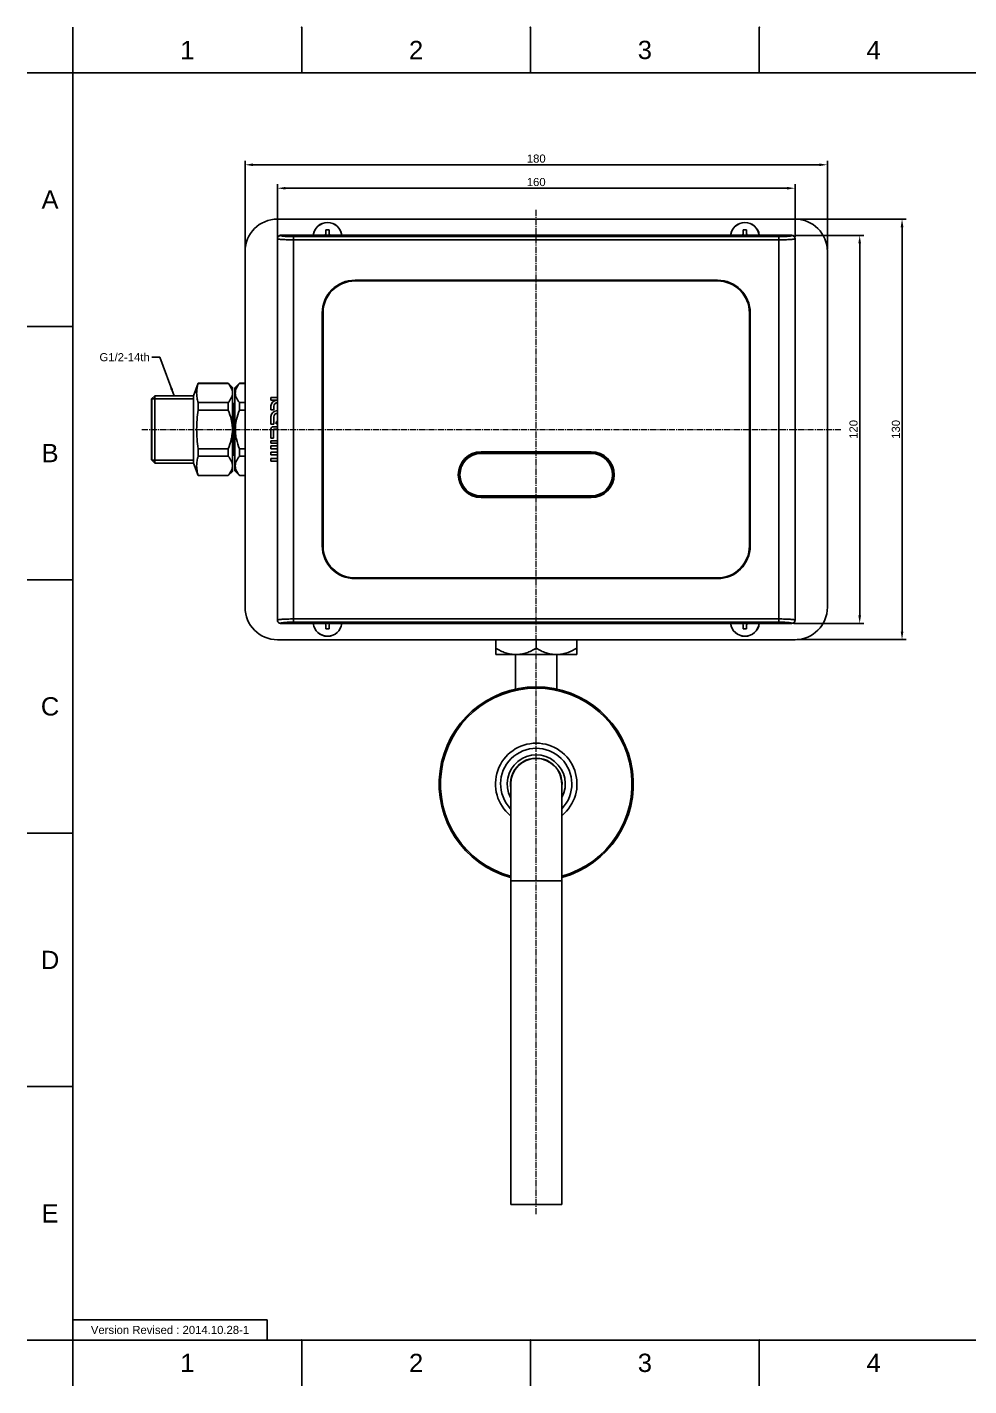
# Model space of a CAD drawing. Header units: millimetres. Extents: x 4156 to 4750, y 654 to 1074.
# Drawn here: x 4155.9 to 4446.9, y 654 to 1074 of the extents above; entities that cross this region are included whole.
import ezdxf

# ---------------------------------------------------------------- set-up
doc = ezdxf.new("R2010")
doc.units = ezdxf.units.MM
doc.header["$LTSCALE"] = 0.1
doc.linetypes.add('CENTER2', pattern=[28.575, 19.05, -3.175, 3.175, -3.175])
doc.layers.add('Cneter', color=1, linetype='CENTER2', lineweight=13)
for name, color, linetype in [('DIM', 3, 'Continuous'), ('FORM', 7, 'Continuous'), ('MEMBER', 7, 'Continuous'), ('TEXT', 2, 'Continuous')]:
    doc.layers.add(name, color=color, linetype=linetype)
doc.styles.get("Standard").update_dxf_attribs({"font": 'arial.ttf'})
doc.dimstyles.new('ISO-25', dxfattribs={"dimtxt": 2.5, "dimasz": 2.5, "dimexe": 1.25, "dimexo": 0.625, "dimtad": 1, "dimtxsty": 'Standard', "dimcen": 2.5, "dimadec": 0, "dimazin": 0, "dimtfac": 1, "dimtmove": 0, "dimatfit": 3, "dimfxl": 1, "dimarcsym": 0})

# ---------------------------------------------------------------- blocks, each defined once
blk = doc.blocks.new('*D9')
at = {"layer": 'Defpoints', "color": 0, "transparency": 16777216}
for p in [(4403.22, 1031.45), (4223.22, 1004.65), (4403.22, 1004.65)]:
    blk.add_point(p, dxfattribs=at)
at = {"layer": 'DIM', "color": 0, "lineweight": -2, "transparency": 16777216}
for p, q in [((4223.22, 1005.27), (4223.22, 1032.7)), ((4225.72, 1031.45), (4400.72, 1031.45)), ((4403.22, 1005.27), (4403.22, 1032.7))]:
    blk.add_line(p, q, dxfattribs=at)
at = {"layer": 'DIM', "color": 0, "transparency": 16777216}
for points in [[(4225.72, 1031.87), (4225.72, 1031.04), (4223.22, 1031.45)], [(4400.72, 1031.87), (4400.72, 1031.04), (4403.22, 1031.45)]]:
    blk.add_solid(points, dxfattribs=at)
at = {"layer": 'DIM', "color": 0, "transparency": 16777216, "insert": (4313.22, 1033.35), "char_height": 2.5, "attachment_point": 5}
blk.add_mtext('180', dxfattribs=at)
blk = doc.blocks.new('*D10')
at = {"layer": 'Defpoints', "color": 0, "transparency": 16777216}
for p in [(4389.63, 1014.65), (4393.22, 884.65), (4426.28, 884.65)]:
    blk.add_point(p, dxfattribs=at)
at = {"layer": 'DIM', "color": 0, "lineweight": -2, "transparency": 16777216}
for p, q in [((4390.26, 1014.65), (4427.53, 1014.65)), ((4426.28, 1012.15), (4426.28, 887.15)), ((4393.84, 884.65), (4427.53, 884.65))]:
    blk.add_line(p, q, dxfattribs=at)
at = {"layer": 'DIM', "color": 0, "transparency": 16777216}
for points in [[(4425.86, 1012.15), (4426.7, 1012.15), (4426.28, 1014.65)], [(4425.86, 887.15), (4426.7, 887.15), (4426.28, 884.65)]]:
    blk.add_solid(points, dxfattribs=at)
at = {"layer": 'DIM', "color": 0, "transparency": 16777216, "insert": (4424.38, 949.65), "char_height": 2.5, "attachment_point": 5, "rotation": 90}
blk.add_mtext('130', dxfattribs=at)
blk = doc.blocks.new('*D14')
at = {"layer": 'Defpoints', "color": 0, "transparency": 16777216}
for p in [(4233.22, 1024.2), (4233.22, 1008.59), (4393.21, 1008.59)]:
    blk.add_point(p, dxfattribs=at)
at = {"layer": 'DIM', "color": 0, "lineweight": -2, "transparency": 16777216}
for p, q in [((4233.22, 1009.22), (4233.22, 1025.45)), ((4393.21, 1009.22), (4393.21, 1025.45)), ((4390.71, 1024.2), (4235.72, 1024.2))]:
    blk.add_line(p, q, dxfattribs=at)
at = {"layer": 'DIM', "color": 0, "transparency": 16777216}
for points in [[(4235.72, 1024.61), (4235.72, 1023.78), (4233.22, 1024.2)], [(4390.71, 1024.61), (4390.71, 1023.78), (4393.21, 1024.2)]]:
    blk.add_solid(points, dxfattribs=at)
at = {"layer": 'DIM', "color": 0, "transparency": 16777216, "insert": (4313.21, 1026.1), "char_height": 2.5, "attachment_point": 5}
blk.add_mtext('160', dxfattribs=at)
blk = doc.blocks.new('*D15')
at = {"layer": 'Defpoints', "color": 0, "transparency": 16777216}
for p in [(4392.42, 1009.63), (4392.22, 889.65), (4413.19, 889.65)]:
    blk.add_point(p, dxfattribs=at)
at = {"layer": 'DIM', "color": 0, "lineweight": -2, "transparency": 16777216}
for p, q in [((4393.04, 1009.63), (4414.44, 1009.63)), ((4413.19, 1007.13), (4413.19, 892.15)), ((4392.84, 889.65), (4414.44, 889.65))]:
    blk.add_line(p, q, dxfattribs=at)
at = {"layer": 'DIM', "color": 0, "transparency": 16777216}
for points in [[(4412.77, 1007.13), (4413.6, 1007.13), (4413.19, 1009.63)], [(4412.77, 892.15), (4413.6, 892.15), (4413.19, 889.65)]]:
    blk.add_solid(points, dxfattribs=at)
at = {"layer": 'DIM', "color": 0, "transparency": 16777216, "insert": (4411.28, 949.64), "char_height": 2.5, "attachment_point": 5, "rotation": 90}
blk.add_mtext('120', dxfattribs=at)

msp = doc.modelspace()

# ---------------------------------------------------------------- linework, layer by layer
for p, q in [((4170.028, 1059.847), (4170.028, 1073.988)), ((4240.735, 1059.847), (4240.735, 1073.988)), ((4311.442, 1059.847), (4311.442, 1073.988)), ((4382.15, 1059.847), (4382.15, 1073.988)), ((4170.028, 1059.847), (4155.887, 1059.847)), ((4735.685, 1059.847), (4170.028, 1059.847)), ((4170.028, 1059.847), (4170.028, 668.129)), ((4170.028, 981.503), (4155.887, 981.503)), ((4170.028, 903.16), (4155.887, 903.16)), ((4170.028, 824.816), (4155.887, 824.816)), ((4170.028, 746.473), (4155.887, 746.473)), ((4170.028, 668.129), (4155.887, 668.129)), ((4170.028, 668.129), (4735.685, 668.129)), ((4170.028, 668.129), (4170.028, 653.988)), ((4240.735, 668.129), (4240.735, 653.988)), ((4311.442, 668.129), (4311.442, 653.988)), ((4382.15, 668.129), (4382.15, 653.988))]:
    msp.add_line(p, q)
at = {"color": 7, "linetype": 'Continuous'}
for p, q in [((4233.219, 1014.648), (4393.219, 1014.648)), ((4233.219, 890.65), (4233.219, 1008.645)), ((4233.23, 1008.594), (4233.219, 1008.645)), ((4233.23, 1008.594), (4233.23, 890.701)), ((4234.225, 1009.592), (4234.224, 1009.648)), ((4392.215, 1009.648), (4234.224, 1009.648)), ((4238.229, 890.049), (4238.229, 1009.246)), ((4388.21, 1009.246), (4238.229, 1009.246)), ((4238.229, 1008.25), (4388.21, 1008.25)), ((4388.21, 1009.246), (4388.21, 890.049)), ((4392.215, 1009.648), (4392.214, 1009.592)), ((4393.219, 1008.645), (4393.209, 1008.594)), ((4393.209, 890.701), (4393.209, 1008.594)), ((4393.219, 1008.645), (4393.219, 890.65)), ((4223.219, 894.648), (4223.219, 1004.648)), ((4403.219, 1004.648), (4403.219, 894.648)), ((4257.219, 995.748), (4257.219, 995.779)), ((4257.219, 995.779), (4369.219, 995.779)), ((4257.219, 995.748), (4369.219, 995.748)), ((4247.088, 913.648), (4247.088, 985.648)), ((4247.088, 985.648), (4247.119, 985.648)), ((4247.119, 913.648), (4247.119, 985.648)), ((4379.319, 985.648), (4379.319, 913.648)), ((4379.351, 985.648), (4379.351, 913.648)), ((4231.225, 958.725), (4231.225, 959.465)), ((4231.225, 959.465), (4233.219, 959.465)), ((4232.942, 958.725), (4231.225, 958.725)), ((4231.225, 955.689), (4231.225, 956.883)), ((4232.076, 955.689), (4231.225, 955.689)), ((4231.225, 951.231), (4231.225, 953.595)), ((4232.076, 956.825), (4232.076, 955.689)), ((4232.076, 953.568), (4232.076, 951.23)), ((4232.076, 951.231), (4231.225, 951.231)), ((4231.225, 946.929), (4231.225, 949.787)), ((4231.917, 950.478), (4233.219, 950.478)), ((4232.017, 949.677), (4232.017, 946.929)), ((4233.219, 949.677), (4232.017, 949.677)), ((4232.017, 946.929), (4231.225, 946.929)), ((4231.225, 945.36), (4231.225, 946.101)), ((4231.225, 946.101), (4233.219, 946.101)), ((4233.219, 945.36), (4231.225, 945.36)), ((4231.225, 943.683), (4231.225, 944.523)), ((4231.225, 944.523), (4233.219, 944.523)), ((4233.219, 943.683), (4231.225, 943.683)), ((4231.225, 941.776), (4231.225, 942.616)), ((4231.225, 942.616), (4233.219, 942.616)), ((4233.219, 941.776), (4231.225, 941.776)), ((4296.219, 942.235), (4296.219, 942.548)), ((4296.219, 942.548), (4330.219, 942.548)), ((4330.219, 942.535), (4296.219, 942.535)), ((4296.219, 942.235), (4330.219, 942.235)), ((4330.219, 942.548), (4330.219, 942.235)), ((4231.225, 939.83), (4231.225, 940.669)), ((4231.225, 940.669), (4233.219, 940.669)), ((4233.219, 939.83), (4231.225, 939.83)), ((4296.219, 928.748), (4296.219, 929.06)), ((4330.219, 929.06), (4296.219, 929.06)), ((4296.219, 928.76), (4330.219, 928.76)), ((4330.219, 928.748), (4296.219, 928.748)), ((4330.219, 929.06), (4330.219, 928.748)), ((4247.119, 913.648), (4247.088, 913.648)), ((4379.351, 913.648), (4379.319, 913.648)), ((4257.219, 903.516), (4257.219, 903.548)), ((4369.219, 903.548), (4257.219, 903.548)), ((4369.219, 903.516), (4257.219, 903.516)), ((4369.219, 903.548), (4369.219, 903.516)), ((4233.219, 890.65), (4233.23, 890.701)), ((4388.21, 891.045), (4238.229, 891.045)), ((4393.209, 890.701), (4393.219, 890.65)), ((4234.224, 889.648), (4234.225, 889.703)), ((4234.224, 889.648), (4392.215, 889.648)), ((4238.229, 890.049), (4388.21, 890.049)), ((4392.214, 889.703), (4392.215, 889.648)), ((4393.219, 884.648), (4233.219, 884.648))]:
    msp.add_line(p, q, dxfattribs=at)
for centre, radius, start, end in [((4233.219, 1004.648), 10, 90, 180), ((4393.219, 1004.648), 10, 0, 90), ((4257.219, 985.648), 10.131, 90, 180), ((4257.219, 985.648), 10.1, 90, 180), ((4369.219, 985.648), 10.131, 0, 90), ((4369.219, 985.648), 10.1, 0, 90), ((4233.222, 956.742), 2.002, 98.05857, 175.97307), ((4233.22, 956.745), 1.146, 90.00893, 175.96995), ((4233.22, 953.456), 2, 90.00491, 176.01102), ((4233.22, 953.489), 1.146, 90.00893, 176.04696), ((4233.234, 951.698), 0.461, 90.08427, 270.08427), ((4296.219, 935.648), 6.9, 90, 270), ((4296.219, 935.648), 6.888, 90, 270), ((4296.219, 935.648), 6.588, 90, 270), ((4330.219, 935.648), 6.9, 270, 90), ((4330.219, 935.648), 6.888, 270, 90), ((4330.219, 935.648), 6.588, 270, 90), ((4257.219, 913.648), 10.131, 180, 270), ((4257.219, 913.648), 10.1, 180, 270), ((4369.219, 913.648), 10.131, 270, 0), ((4369.219, 913.648), 10.1, 270, 0), ((4233.219, 894.648), 10, 180, 270), ((4393.219, 894.648), 10, 270, 0)]:
    msp.add_arc(centre, radius, start, end, dxfattribs=at)
for centre, major_axis, start_param, end_param in [((4234.22, 1008.644), (0.196, -0.985), 9.2286105, 10.7978858), ((4392.219, 1008.644), (0.196, 0.985), -1.3731078, 0.1961674), ((4234.22, 890.651), (-0.196, -0.985), -1.3731078, 0.1961674), ((4392.219, 890.651), (-0.196, 0.985), 9.2286105, 10.7978858)]:
    msp.add_ellipse(centre, major_axis=major_axis, ratio=0.9960441, start_param=start_param, end_param=end_param, dxfattribs=at)
for points, knots in [([(4234.23, 1009.59), (4234.105, 1009.59), (4233.843, 1009.54), (4233.504, 1009.318), (4233.28, 1008.98), (4233.23, 1008.718), (4233.23, 1008.594)], [0, 0, 0, 0, 0.240484, 0.5005972, 0.7603327, 1, 1, 1, 1]), ([(4238.229, 1008.25), (4237.907, 1008.25), (4237.276, 1008.254), (4236.359, 1008.273), (4235.513, 1008.304), (4234.769, 1008.344), (4234.226, 1008.388), (4233.865, 1008.428), (4233.653, 1008.458), (4233.483, 1008.489), (4233.355, 1008.521), (4233.275, 1008.549), (4233.234, 1008.578), (4233.23, 1008.594)], [0, 0, 0, 0, 0.1917122, 0.3759351, 0.5462844, 0.6963725, 0.8199056, 0.8704496, 0.9130533, 0.9474279, 0.9733176, 0.9906181, 1, 1, 1, 1]), ([(4238.229, 1009.246), (4237.97, 1009.246), (4237.463, 1009.251), (4236.726, 1009.27), (4236.047, 1009.3), (4235.45, 1009.342), (4234.958, 1009.391), (4234.591, 1009.446), (4234.364, 1009.5), (4234.258, 1009.549), (4234.228, 1009.578), (4234.225, 1009.592)], [0, 0, 0, 0, 0.1915711, 0.3760184, 0.5461273, 0.6957048, 0.8191667, 0.9120534, 0.9719295, 0.9895077, 1, 1, 1, 1]), ([(4392.214, 1009.592), (4392.211, 1009.578), (4392.181, 1009.549), (4392.075, 1009.5), (4391.848, 1009.446), (4391.48, 1009.391), (4390.989, 1009.342), (4390.392, 1009.3), (4389.712, 1009.27), (4388.976, 1009.251), (4388.468, 1009.246), (4388.21, 1009.246)], [0, 0, 0, 0, 0.0104922, 0.0280704, 0.0879461, 0.1808328, 0.3042951, 0.4538731, 0.6239825, 0.8084294, 1, 1, 1, 1]), ([(4393.209, 1008.594), (4393.205, 1008.578), (4393.164, 1008.549), (4393.084, 1008.521), (4392.956, 1008.489), (4392.786, 1008.458), (4392.574, 1008.428), (4392.213, 1008.388), (4391.67, 1008.344), (4390.926, 1008.304), (4390.08, 1008.273), (4389.163, 1008.254), (4388.532, 1008.25), (4388.21, 1008.25)], [0, 0, 0, 0, 0.0093819, 0.0266824, 0.0525721, 0.0869467, 0.1295504, 0.1800944, 0.3036275, 0.4537156, 0.6240649, 0.8082878, 1, 1, 1, 1]), ([(4393.209, 1008.594), (4393.209, 1008.718), (4393.159, 1008.98), (4392.935, 1009.318), (4392.596, 1009.54), (4392.334, 1009.59), (4392.209, 1009.59)], [0, 0, 0, 0, 0.2396673, 0.4994028, 0.759516, 1, 1, 1, 1]), ([(4233.23, 890.701), (4233.234, 890.717), (4233.275, 890.746), (4233.355, 890.774), (4233.483, 890.806), (4233.653, 890.837), (4233.865, 890.867), (4234.226, 890.907), (4234.769, 890.951), (4235.513, 890.991), (4236.359, 891.022), (4237.276, 891.041), (4237.907, 891.045), (4238.229, 891.045)], [0, 0, 0, 0, 0.0093819, 0.0266824, 0.0525721, 0.0869467, 0.1295504, 0.1800944, 0.3036275, 0.4537156, 0.6240649, 0.8082878, 1, 1, 1, 1]), ([(4233.23, 890.701), (4233.23, 890.577), (4233.28, 890.315), (4233.504, 889.977), (4233.843, 889.755), (4234.105, 889.705), (4234.23, 889.705)], [0, 0, 0, 0, 0.2396673, 0.4994028, 0.759516, 1, 1, 1, 1]), ([(4388.21, 891.045), (4388.532, 891.045), (4389.163, 891.041), (4390.08, 891.022), (4390.926, 890.991), (4391.67, 890.951), (4392.213, 890.907), (4392.574, 890.867), (4392.786, 890.837), (4392.956, 890.806), (4393.084, 890.774), (4393.164, 890.746), (4393.205, 890.717), (4393.209, 890.701)], [0, 0, 0, 0, 0.1917122, 0.3759351, 0.5462844, 0.6963725, 0.8199056, 0.8704496, 0.9130533, 0.9474279, 0.9733176, 0.9906181, 1, 1, 1, 1]), ([(4392.209, 889.705), (4392.334, 889.705), (4392.596, 889.755), (4392.935, 889.977), (4393.159, 890.315), (4393.209, 890.577), (4393.209, 890.701)], [0, 0, 0, 0, 0.240484, 0.5005972, 0.7603327, 1, 1, 1, 1]), ([(4234.225, 889.703), (4234.228, 889.717), (4234.258, 889.747), (4234.364, 889.795), (4234.591, 889.849), (4234.958, 889.904), (4235.45, 889.954), (4236.047, 889.995), (4236.726, 890.026), (4237.463, 890.045), (4237.97, 890.049), (4238.229, 890.049)], [0, 0, 0, 0, 0.0104922, 0.0280704, 0.0879461, 0.1808328, 0.3042951, 0.4538731, 0.6239825, 0.8084294, 1, 1, 1, 1]), ([(4388.21, 890.049), (4388.468, 890.049), (4388.976, 890.045), (4389.712, 890.026), (4390.392, 889.995), (4390.989, 889.954), (4391.48, 889.904), (4391.848, 889.849), (4392.075, 889.795), (4392.181, 889.747), (4392.211, 889.717), (4392.214, 889.703)], [0, 0, 0, 0, 0.1915711, 0.3760184, 0.5461273, 0.6957048, 0.8191667, 0.9120534, 0.9719295, 0.9895077, 1, 1, 1, 1])]:
    msp.add_open_spline(points, degree=3, knots=knots, dxfattribs=at)
for points in [[(4231.429, 950.276), (4231.299, 950.146), (4231.225, 949.972), (4231.225, 949.787)], [(4231.917, 950.478), (4231.734, 950.478), (4231.559, 950.407), (4231.429, 950.276)]]:
    msp.add_open_spline(points, degree=3, dxfattribs=at)
for p in [(4240.735, 1073.988), (4311.442, 1073.988), (4382.15, 1073.988), (4240.735, 668.129), (4311.442, 668.129), (4382.15, 668.129)]:
    msp.add_point(p)
at = {"layer": 'Cneter'}
for p, q in [((4313.219, 707.048), (4313.219, 1017.648)), ((4191.319, 949.648), (4407.361, 949.648))]:
    msp.add_line(p, q, dxfattribs=at)
at = {"layer": 'FORM'}
msp.add_lwpolyline([(4170.028, 668.129), (4230.028, 668.129), (4230.028, 674.379), (4170.028, 674.379)], close=True, dxfattribs=at)
at = {"layer": 'MEMBER', "color": 7, "linetype": 'Continuous'}
for p, q in [((4248.219, 1010.148), (4248.219, 1011.348)), ((4248.219, 1011.348), (4249.219, 1011.348)), ((4249.219, 1011.348), (4249.219, 1010.148)), ((4377.219, 1010.148), (4377.219, 1011.348)), ((4377.219, 1011.348), (4378.219, 1011.348)), ((4378.219, 1011.348), (4378.219, 1010.148)), ((4369.219, 995.548), (4257.219, 995.548)), ((4247.319, 985.648), (4247.319, 913.648)), ((4379.119, 913.648), (4379.119, 985.648)), ((4208.739, 963.948), (4207.319, 960.048)), ((4208.739, 963.948), (4208.739, 963.885)), ((4218.019, 963.948), (4208.739, 963.948)), ((4218.019, 963.885), (4208.739, 963.885)), ((4218.019, 963.885), (4218.019, 963.948)), ((4219.319, 962.648), (4218.019, 963.948)), ((4219.319, 936.648), (4219.319, 962.647)), ((4220.019, 962.448), (4221.519, 963.948)), ((4220.019, 962.448), (4220.019, 936.848)), ((4221.519, 963.885), (4221.519, 963.948)), ((4221.519, 963.948), (4223.219, 963.948)), ((4221.519, 963.885), (4223.219, 963.885)), ((4194.319, 959.048), (4195.319, 960.048)), ((4194.319, 940.248), (4194.319, 959.048)), ((4194.419, 959.148), (4194.419, 940.148)), ((4195.319, 939.248), (4195.319, 960.048)), ((4195.319, 960.048), (4207.319, 960.048)), ((4207.319, 960.048), (4207.319, 939.248)), ((4208.739, 957.927), (4208.739, 955.605)), ((4218.019, 957.927), (4208.739, 957.927)), ((4218.019, 957.927), (4218.019, 955.605)), ((4219.319, 957.448), (4219.519, 957.648)), ((4219.519, 941.648), (4219.519, 957.648)), ((4220.019, 957.648), (4219.519, 957.648)), ((4221.519, 955.605), (4221.519, 957.927)), ((4221.519, 957.927), (4223.219, 957.927)), ((4218.019, 955.605), (4208.739, 955.605)), ((4221.519, 955.605), (4223.219, 955.605)), ((4208.739, 943.69), (4208.739, 941.368)), ((4218.019, 943.69), (4208.739, 943.69)), ((4218.019, 941.368), (4208.739, 941.368)), ((4218.019, 943.69), (4218.019, 941.368)), ((4219.319, 941.848), (4219.519, 941.648)), ((4220.019, 941.648), (4219.519, 941.648)), ((4221.519, 941.368), (4221.519, 943.69)), ((4221.519, 943.69), (4223.219, 943.69)), ((4221.519, 941.368), (4223.219, 941.368)), ((4330.219, 942.748), (4296.219, 942.748)), ((4194.319, 940.248), (4195.319, 939.248)), ((4195.319, 939.248), (4207.319, 939.248)), ((4207.319, 939.248), (4208.739, 935.348)), ((4219.319, 936.648), (4218.019, 935.348)), ((4220.019, 936.848), (4221.519, 935.348)), ((4208.739, 935.411), (4208.739, 935.348)), ((4218.019, 935.411), (4208.739, 935.411)), ((4218.019, 935.348), (4208.739, 935.348)), ((4218.019, 935.348), (4218.019, 935.411)), ((4221.519, 935.348), (4221.519, 935.411)), ((4221.519, 935.411), (4223.219, 935.411)), ((4221.519, 935.348), (4223.219, 935.348)), ((4296.219, 928.548), (4330.219, 928.548)), ((4257.219, 903.748), (4369.219, 903.748)), ((4248.219, 887.948), (4248.219, 889.148)), ((4249.219, 887.948), (4248.219, 887.948)), ((4249.219, 889.148), (4249.219, 887.948)), ((4377.219, 887.948), (4377.219, 889.148)), ((4378.219, 887.948), (4377.219, 887.948)), ((4378.219, 889.148), (4378.219, 887.948)), ((4300.719, 880.048), (4300.719, 884.648)), ((4313.219, 881.981), (4313.219, 884.648)), ((4325.719, 880.048), (4325.719, 884.648)), ((4300.719, 880.048), (4325.719, 880.048)), ((4306.819, 880.048), (4306.819, 869.279)), ((4319.619, 880.048), (4319.619, 869.279)), ((4305.319, 840.048), (4305.319, 710.048)), ((4321.119, 840.048), (4321.119, 710.048)), ((4321.119, 810.048), (4305.319, 810.048)), ((4321.119, 710.048), (4305.319, 710.048))]:
    msp.add_line(p, q, dxfattribs=at)
at = {"layer": 'MEMBER', "color": 2, "linetype": 'Continuous'}
for p, q in [((4194.419, 959.148), (4207.319, 959.148)), ((4194.419, 940.148), (4207.319, 940.148))]:
    msp.add_line(p, q, dxfattribs=at)
at = {"layer": 'MEMBER', "color": 7, "linetype": 'Continuous'}
for centre, radius, start, end in [((4248.719, 1009.148), 4.459, 6.45156, 173.54844), ((4248.719, 1009.148), 4.43, 6.49367, 173.50633), ((4377.719, 1009.148), 4.459, 6.45156, 173.54844), ((4377.719, 1009.148), 4.43, 6.49367, 173.50633), ((4247.719, 1010.148), 0.5, 270, 0), ((4249.719, 1010.148), 0.5, 180, 270), ((4376.719, 1010.148), 0.5, 270, 0), ((4378.719, 1010.148), 0.5, 180, 270), ((4257.219, 985.648), 9.9, 90, 180), ((4369.219, 985.648), 9.9, 0, 90), ((4296.219, 935.648), 7.1, 90, 270), ((4330.219, 935.648), 7.1, 270, 90), ((4257.219, 913.648), 9.9, 180, 270), ((4369.219, 913.648), 9.9, 270, 0), ((4248.719, 890.148), 4.459, 186.45156, 353.54844), ((4248.719, 890.148), 4.43, 186.49367, 353.50633), ((4247.719, 889.148), 0.5, 0, 90), ((4249.719, 889.148), 0.5, 90, 180), ((4377.719, 890.148), 4.459, 186.45156, 353.54844), ((4377.719, 890.148), 4.43, 186.49367, 353.50633), ((4376.719, 889.148), 0.5, 0, 90), ((4378.719, 889.148), 0.5, 90, 180), ((4313.219, 840.048), 30, 285.28387, 254.71614), ((4313.219, 840.048), 29.588, 285.49919, 254.50082), ((4313.219, 840.048), 12.6, 308.89185, 231.10815), ((4313.219, 840.048), 11.013, 315.97337, 224.02663), ((4313.219, 840.048), 8.98, 332.1269, 207.87309), ((4313.219, 840.048), 7.98, 354.13044, 185.86956), ((4313.219, 840.048), 7.9, 0, 180)]:
    msp.add_arc(centre, radius, start, end, dxfattribs=at)
for points, knots in [([(4208.739, 957.927), (4208.591, 958.414), (4208.353, 959.397), (4208.223, 960.906), (4208.353, 962.415), (4208.591, 963.398), (4208.739, 963.885)], [0, 0, 0, 0, 0.2522015, 0.5, 0.7477985, 1, 1, 1, 1]), ([(4219.319, 960.906), (4219.319, 961.163), (4219.256, 961.688), (4218.984, 962.452), (4218.562, 963.191), (4218.211, 963.655), (4218.019, 963.885)], [0, 0, 0, 0, 0.23266, 0.4740112, 0.7293383, 1, 1, 1, 1]), ([(4221.519, 963.885), (4221.328, 963.655), (4220.976, 963.191), (4220.555, 962.452), (4220.283, 961.688), (4220.188, 960.906), (4220.283, 960.124), (4220.555, 959.36), (4220.976, 958.621), (4221.328, 958.157), (4221.519, 957.927)], [0, 0, 0, 0, 0.1353182, 0.2629869, 0.3836598, 0.5000001, 0.6163404, 0.7370133, 0.8646819, 1, 1, 1, 1]), ([(4218.019, 957.927), (4218.211, 958.157), (4218.562, 958.621), (4218.983, 959.36), (4219.256, 960.124), (4219.319, 960.649), (4219.319, 960.906)], [0, 0, 0, 0, 0.2706388, 0.5259648, 0.7673365, 1, 1, 1, 1]), ([(4208.739, 943.69), (4208.59, 944.676), (4208.351, 946.657), (4208.223, 949.648), (4208.351, 952.638), (4208.59, 954.619), (4208.739, 955.605)], [0, 0, 0, 0, 0.2500052, 0.5, 0.7499948, 1, 1, 1, 1]), ([(4219.319, 949.648), (4219.319, 950.159), (4219.259, 951.182), (4218.905, 953.199), (4218.412, 954.662), (4218.019, 955.605)], [0, 0, 0, 0, 0.2501017, 0.5002067, 1, 1, 1, 1]), ([(4221.519, 955.605), (4221.127, 954.662), (4220.634, 953.2), (4220.28, 951.182), (4220.189, 949.648), (4220.28, 948.113), (4220.634, 946.096), (4221.127, 944.633), (4221.519, 943.69)], [0, 0, 0, 0, 0.2498906, 0.3749397, 0.5000001, 0.6250605, 0.7501095, 1, 1, 1, 1]), ([(4218.019, 943.69), (4218.412, 944.633), (4218.905, 946.096), (4219.258, 948.113), (4219.319, 949.136), (4219.319, 949.648)], [0, 0, 0, 0, 0.4997707, 0.7498978, 1, 1, 1, 1]), ([(4208.739, 935.411), (4208.591, 935.897), (4208.353, 936.88), (4208.223, 938.389), (4208.353, 939.898), (4208.591, 940.881), (4208.739, 941.368)], [0, 0, 0, 0, 0.2522015, 0.5, 0.7477985, 1, 1, 1, 1]), ([(4219.319, 938.389), (4219.319, 938.646), (4219.256, 939.171), (4218.984, 939.935), (4218.562, 940.674), (4218.211, 941.138), (4218.019, 941.368)], [0, 0, 0, 0, 0.23266, 0.4740112, 0.7293383, 1, 1, 1, 1]), ([(4221.519, 941.368), (4221.328, 941.138), (4220.976, 940.674), (4220.555, 939.935), (4220.283, 939.171), (4220.188, 938.389), (4220.283, 937.607), (4220.555, 936.843), (4220.976, 936.104), (4221.328, 935.64), (4221.519, 935.411)], [0, 0, 0, 0, 0.1353182, 0.2629869, 0.3836598, 0.5000001, 0.6163404, 0.7370133, 0.8646819, 1, 1, 1, 1]), ([(4218.019, 935.411), (4218.211, 935.64), (4218.562, 936.104), (4218.983, 936.843), (4219.256, 937.607), (4219.319, 938.132), (4219.319, 938.389)], [0, 0, 0, 0, 0.2706388, 0.5259648, 0.7673365, 1, 1, 1, 1]), ([(4300.719, 881.981), (4301.204, 881.702), (4302.189, 881.181), (4303.731, 880.556), (4305.331, 880.144), (4306.425, 880.048), (4306.969, 880.048)], [0, 0, 0, 0, 0.2535905, 0.5046222, 0.7531316, 1, 1, 1, 1]), ([(4306.969, 880.048), (4307.514, 880.048), (4308.608, 880.144), (4310.208, 880.556), (4311.75, 881.181), (4312.735, 881.702), (4313.219, 881.981)], [0, 0, 0, 0, 0.2468686, 0.4953779, 0.7464095, 1, 1, 1, 1]), ([(4313.219, 881.981), (4313.704, 881.702), (4314.689, 881.181), (4316.231, 880.556), (4317.831, 880.144), (4318.925, 880.048), (4319.469, 880.048)], [0, 0, 0, 0, 0.2535905, 0.5046222, 0.7531316, 1, 1, 1, 1]), ([(4319.469, 880.048), (4320.014, 880.048), (4321.108, 880.144), (4322.708, 880.556), (4324.25, 881.181), (4325.235, 881.702), (4325.719, 881.981)], [0, 0, 0, 0, 0.2468686, 0.4953779, 0.7464095, 1, 1, 1, 1])]:
    msp.add_open_spline(points, degree=3, knots=knots, dxfattribs=at)

# ---------------------------------------------------------------- texts
at = {"char_height": 5.657, "attachment_point": 5}
for s, width, insert in [('1', 50, (4205.382, 1066.917)), ('2', 50, (4276.089, 1066.917)), ('3', 50, (4346.796, 1066.917)), ('4', 50, (4417.503, 1066.917)), ('A', 10, (4162.958, 1020.675)), ('B', 10, (4162.958, 942.331)), ('C', 10, (4162.958, 863.988)), ('D', 10, (4162.958, 785.645)), ('E', 10, (4162.958, 707.301)), ('1', 50, (4205.382, 661.059)), ('2', 50, (4276.089, 661.059)), ('3', 50, (4346.796, 661.059)), ('4', 50, (4417.503, 661.059))]:
    msp.add_mtext_dynamic_manual_height_columns(s, width=width, gutter_width=12.5, heights=[0], dxfattribs=dict(at, insert=insert))
at = {"layer": 'DIM', "insert": (4193.762, 970.688), "char_height": 2.5, "attachment_point": 9}
msp.add_mtext('G1/2-14th', dxfattribs=at)
at = {"layer": 'TEXT', "insert": (4200.028, 671.254), "char_height": 2.5, "attachment_point": 5}
msp.add_mtext_dynamic_manual_height_columns('Version Revised : 2014.10.28-1', width=60, gutter_width=12.5, heights=[0], dxfattribs=at)

# ---------------------------------------------------------------- dimensions: what is measured, and where the dimension line sits
at = {"layer": 'DIM'}
dim = msp.add_linear_dim(base=(4403.219, 1031.452), p1=(4223.219, 1004.648), p2=(4403.219, 1004.648), dimstyle='ISO-25', dxfattribs=at)
dim.commit()
dim.dimension.update_dxf_attribs({"geometry": '*D9', "text_midpoint": (4313.219, 1033.354)})
dim = msp.add_linear_dim(base=(4233.219, 1024.197), p1=(4393.209, 1008.594), p2=(4233.219, 1008.594), dimstyle='ISO-25', override={"dimdec": 0}, dxfattribs=at)
dim.commit()
dim.dimension.update_dxf_attribs({"geometry": '*D14', "text_midpoint": (4313.214, 1026.098)})
dim = msp.add_linear_dim(base=(4426.28, 884.648), p1=(4389.63, 1014.648), p2=(4393.219, 884.648), angle=90, dimstyle='ISO-25', dxfattribs=at)
dim.commit()
dim.dimension.update_dxf_attribs({"geometry": '*D10', "text_midpoint": (4424.377, 949.648)})
dim = msp.add_linear_dim(base=(4413.186, 889.648), p1=(4392.416, 1009.628), p2=(4392.215, 889.648), angle=90, dimstyle='ISO-25', override={"dimdec": 0}, dxfattribs=at)
dim.commit()
dim.dimension.update_dxf_attribs({"geometry": '*D15', "text_midpoint": (4411.285, 949.638)})

# ---------------------------------------------------------------- leaders
at = {"layer": 'DIM', "annotation_type": 0, "has_hookline": 1, "hookline_direction": 1, "text_width": 15.109}
msp.add_leader([(4201.319, 960.048), (4196.887, 971.938), (4194.387, 971.938)], dimstyle='ISO-25', override={"dimgap": 0.625, "dimtad": 0}, dxfattribs=at)

doc.saveas('drawing.dxf')
